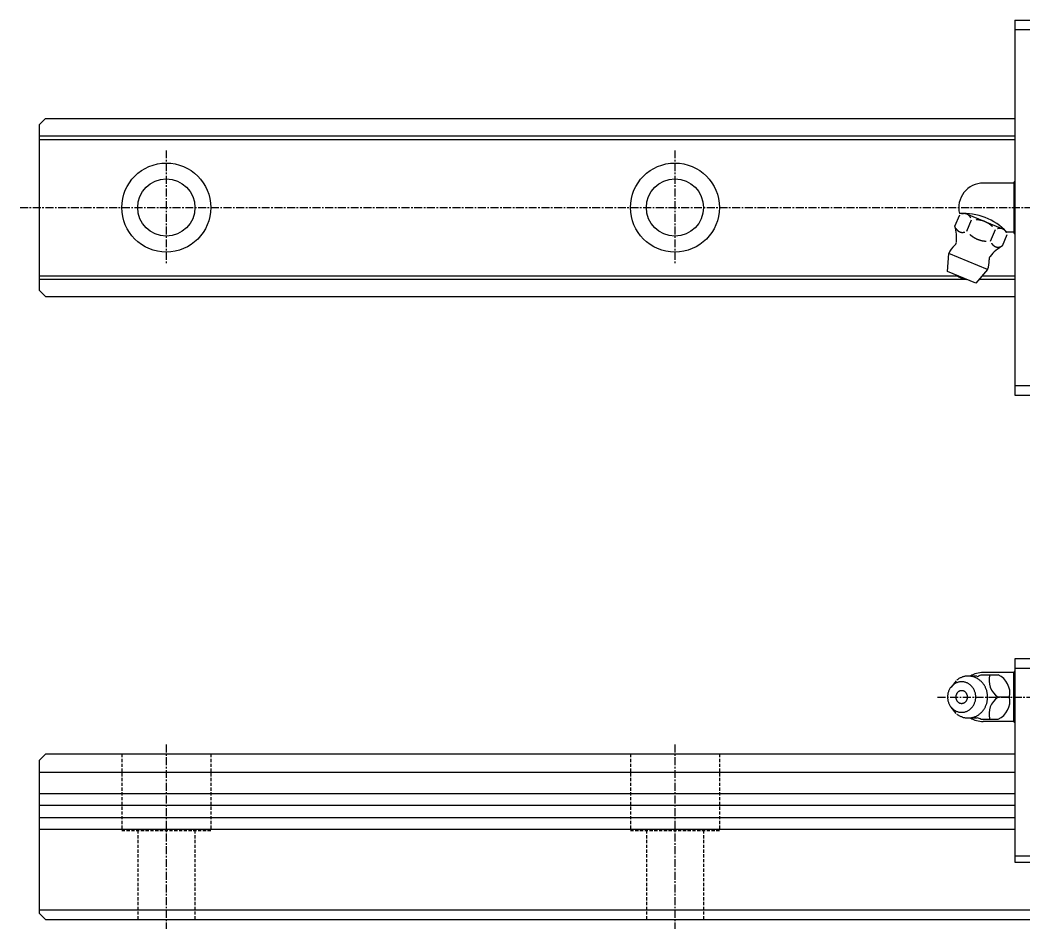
# Model space of a CAD drawing. Extents: x 10 to 396, y 10 to 185.
# Drawn here: x 108.3 to 266.1, y 38.6 to 181.6 of the extents above; entities that cross this region are included whole.
import ezdxf

# ---------------------------------------------------------------- set-up
doc = ezdxf.new("R2010")
doc.units = 0
doc.linetypes.add('CENTER', pattern=[2, 1.25, -0.25, 0.25, -0.25])
doc.linetypes.add('DASHED', pattern=[0.75, 0.5, -0.25])
doc.layers.get('0').update_dxf_attribs({"linetype": 'CONTINUOUS'})
doc.layers.add('CENTER', color=1, linetype='CENTER')

msp = doc.modelspace()

# ---------------------------------------------------------------- linework, layer by layer
at = {"color": 7, "linetype": 'CONTINUOUS'}
for p, q in [((264.69, 181.59), (264.69, 122.59)), ((264.69, 181.59), (277.99, 181.59)), ((264.69, 180.09), (277.99, 180.09)), ((111.25, 165.09), (112.25, 166.09)), ((112.25, 166.09), (264.69, 166.09)), ((111.25, 165.09), (111.25, 139.09)), ((111.25, 163.35), (264.69, 163.35)), ((111.25, 162.8), (264.69, 162.8)), ((264.54, 155.94), (259.74, 155.94)), ((264.54, 155.94), (264.69, 156.21)), ((264.54, 155.94), (264.54, 148.24)), ((255.29, 149.15), (256.04, 150.94)), ((263.06, 148.6), (256.9, 151.16)), ((257.16, 148.37), (257.91, 150.17)), ((260.9, 146.82), (261.65, 148.62)), ((262.78, 146.05), (263.52, 147.84)), ((264.54, 148.24), (263.44, 148.24)), ((264.69, 147.96), (264.54, 148.24)), ((254.13, 142.02), (254.33, 144.86)), ((260.43, 142.34), (254.33, 144.86)), ((260.43, 142.34), (258.56, 140.19)), ((111.25, 141.37), (255.63, 141.37)), ((111.25, 140.82), (256.86, 140.82)), ((258.56, 140.19), (254.13, 142.02)), ((259.11, 140.82), (264.69, 140.82)), ((259.59, 141.37), (264.69, 141.37)), ((111.25, 139.09), (112.25, 138.09)), ((112.25, 138.09), (264.69, 138.09)), ((264.69, 124.09), (277.99, 124.09)), ((264.69, 122.59), (277.99, 122.59)), ((264.69, 81.09), (264.69, 49.09)), ((277.99, 81.09), (264.69, 81.09)), ((264.54, 78.94), (264.62, 79.09)), ((264.69, 79.09), (264.62, 79.09)), ((277.99, 79.59), (264.69, 79.59)), ((255.47, 77.66), (254.67, 76.66)), ((259.39, 78.59), (262.08, 78.59)), ((264.54, 78.94), (259.74, 78.94)), ((264.54, 71.24), (264.54, 78.94)), ((263.86, 75.09), (262.07, 75.09)), ((255.47, 72.51), (254.67, 73.51)), ((259.39, 71.58), (262.08, 71.58)), ((264.54, 71.24), (259.74, 71.24)), ((264.62, 71.09), (264.54, 71.24)), ((264.69, 71.09), (264.62, 71.09)), ((111.25, 65.1), (112.25, 66.1)), ((111.25, 65.1), (111.25, 41.1)), ((264.69, 66.1), (112.25, 66.1)), ((111.25, 63.29), (264.69, 63.29)), ((111.25, 59.92), (264.69, 59.92)), ((111.25, 58.05), (264.69, 58.05)), ((111.25, 56.15), (264.69, 56.15)), ((111.25, 54.29), (264.69, 54.29)), ((264.69, 50.09), (350.29, 50.09)), ((264.69, 49.09), (350.29, 49.09)), ((111.25, 41.6), (391.25, 41.6)), ((111.25, 41.1), (112.25, 40.1)), ((112.25, 40.1), (390.25, 40.1))]:
    msp.add_line(p, q, dxfattribs=at)
at = {"color": 3, "linetype": 'DASHED'}
for p, q in [((124.25, 66.1), (124.25, 54.1)), ((138.25, 66.1), (138.25, 54.1)), ((204.25, 66.1), (204.25, 54.1)), ((218.25, 66.1), (218.25, 54.1)), ((124.25, 54.1), (138.25, 54.1)), ((126.75, 54.1), (126.75, 40.1)), ((135.75, 54.1), (135.75, 40.1)), ((204.25, 54.1), (218.25, 54.1)), ((206.75, 54.1), (206.75, 40.1)), ((215.75, 54.1), (215.75, 40.1))]:
    msp.add_line(p, q, dxfattribs=at)
at = {"color": 7, "linetype": 'CONTINUOUS'}
for points in [[(257.77, 150.49, 0), (257.76, 150.5, 0), (257.75, 150.51, 0), (257.75, 150.53, 0), (257.74, 150.54, 0), (257.73, 150.55, 0), (257.73, 150.56, 0), (257.72, 150.57, 0), (257.71, 150.59, 0), (257.7, 150.6, 0), (257.7, 150.61, 0), (257.69, 150.62, 0), (257.68, 150.63, 0), (257.67, 150.64, 0), (257.67, 150.65, 0), (257.66, 150.66, 0), (257.65, 150.67, 0), (257.64, 150.68, 0), (257.63, 150.69, 0), (257.62, 150.7, 0), (257.62, 150.72, 0), (257.61, 150.72, 0), (257.6, 150.73, 0), (257.59, 150.74, 0), (257.58, 150.75, 0), (257.57, 150.76, 0), (257.56, 150.77, 0), (257.55, 150.78, 0), (257.55, 150.79, 0), (257.54, 150.8, 0), (257.53, 150.81, 0), (257.52, 150.82, 0), (257.51, 150.83, 0), (257.5, 150.84, 0), (257.49, 150.84, 0), (257.48, 150.85, 0), (257.47, 150.86, 0), (257.46, 150.87, 0), (257.45, 150.88, 0), (257.44, 150.89, 0), (257.43, 150.89, 0), (257.42, 150.9, 0), (257.41, 150.91, 0), (257.4, 150.92, 0), (257.39, 150.92, 0), (257.38, 150.93, 0), (257.37, 150.94, 0), (257.36, 150.94, 0), (257.35, 150.95, 0), (257.34, 150.96, 0), (257.33, 150.97, 0), (257.32, 150.97, 0), (257.31, 150.98, 0), (257.3, 150.98, 0), (257.29, 150.99, 0), (257.27, 151, 0), (257.26, 151, 0), (257.25, 151.01, 0), (257.24, 151.01, 0), (257.23, 151.02, 0), (257.22, 151.02, 0), (257.21, 151.03, 0), (257.2, 151.03, 0), (257.18, 151.04, 0), (257.17, 151.04, 0), (257.16, 151.05, 0), (257.15, 151.05, 0), (257.14, 151.06, 0), (257.13, 151.06, 0), (257.12, 151.07, 0), (257.1, 151.07, 0), (257.09, 151.07, 0), (257.08, 151.08, 0), (257.07, 151.08, 0), (257.06, 151.09, 0), (257.05, 151.09, 0), (257.03, 151.09, 0), (257.02, 151.09, 0), (257.01, 151.1, 0), (257, 151.1, 0), (256.98, 151.1, 0), (256.97, 151.1, 0), (256.96, 151.11, 0), (256.95, 151.11, 0), (256.94, 151.11, 0), (256.92, 151.11, 0), (256.91, 151.12, 0), (256.9, 151.12, 0), (256.88, 151.12, 0), (256.87, 151.12, 0), (256.86, 151.12, 0), (256.85, 151.12, 0), (256.83, 151.12, 0), (256.82, 151.13, 0), (256.81, 151.13, 0), (256.8, 151.13, 0), (256.78, 151.13, 0), (256.77, 151.13, 0), (256.76, 151.13, 0), (256.75, 151.13, 0), (256.73, 151.13, 0), (256.72, 151.13, 0), (256.71, 151.13, 0), (256.69, 151.13, 0), (256.68, 151.13, 0), (256.67, 151.13, 0), (256.65, 151.13, 0), (256.64, 151.12, 0), (256.63, 151.12, 0), (256.61, 151.12, 0), (256.6, 151.12, 0), (256.59, 151.12, 0), (256.57, 151.12, 0), (256.56, 151.12, 0), (256.55, 151.11, 0), (256.54, 151.11, 0), (256.52, 151.11, 0), (256.51, 151.11, 0), (256.5, 151.1, 0), (256.48, 151.1, 0), (256.47, 151.1, 0), (256.46, 151.1, 0), (256.44, 151.09, 0), (256.43, 151.09, 0), (256.42, 151.09, 0), (256.4, 151.09, 0), (256.39, 151.08, 0), (256.38, 151.08, 0), (256.36, 151.07, 0)], [(261.17, 149.12, 0), (261.16, 149.13, 0), (261.14, 149.15, 0), (261.12, 149.16, 0), (261.11, 149.18, 0), (261.09, 149.19, 0), (261.07, 149.21, 0), (261.05, 149.22, 0), (261.04, 149.24, 0), (261.02, 149.25, 0), (261, 149.27, 0), (260.99, 149.28, 0), (260.97, 149.3, 0), (260.95, 149.31, 0), (260.93, 149.32, 0), (260.92, 149.34, 0), (260.9, 149.35, 0), (260.88, 149.37, 0), (260.86, 149.38, 0), (260.84, 149.39, 0), (260.82, 149.41, 0), (260.81, 149.42, 0), (260.79, 149.43, 0), (260.77, 149.44, 0), (260.75, 149.46, 0), (260.73, 149.47, 0), (260.72, 149.48, 0), (260.7, 149.49, 0), (260.68, 149.51, 0), (260.66, 149.52, 0), (260.64, 149.53, 0), (260.62, 149.54, 0), (260.61, 149.56, 0), (260.59, 149.57, 0), (260.57, 149.58, 0), (260.55, 149.59, 0), (260.53, 149.6, 0), (260.51, 149.61, 0), (260.49, 149.62, 0), (260.47, 149.64, 0), (260.45, 149.65, 0), (260.43, 149.66, 0), (260.42, 149.67, 0), (260.4, 149.68, 0), (260.38, 149.69, 0), (260.36, 149.7, 0), (260.34, 149.71, 0), (260.32, 149.72, 0), (260.3, 149.73, 0), (260.28, 149.74, 0), (260.26, 149.75, 0), (260.24, 149.76, 0), (260.22, 149.77, 0), (260.2, 149.78, 0), (260.18, 149.79, 0), (260.16, 149.8, 0), (260.14, 149.81, 0), (260.12, 149.82, 0), (260.1, 149.83, 0), (260.08, 149.84, 0), (260.06, 149.85, 0), (260.04, 149.86, 0), (260.02, 149.86, 0), (260, 149.87, 0), (259.98, 149.88, 0), (259.96, 149.89, 0), (259.94, 149.9, 0), (259.92, 149.91, 0), (259.9, 149.91, 0), (259.88, 149.92, 0), (259.86, 149.93, 0), (259.84, 149.94, 0), (259.82, 149.94, 0), (259.8, 149.95, 0), (259.77, 149.96, 0), (259.75, 149.97, 0), (259.73, 149.97, 0), (259.71, 149.98, 0), (259.69, 149.99, 0), (259.67, 150, 0), (259.65, 150, 0), (259.63, 150.01, 0), (259.61, 150.01, 0), (259.59, 150.02, 0), (259.56, 150.03, 0), (259.54, 150.03, 0), (259.52, 150.04, 0), (259.5, 150.04, 0), (259.48, 150.05, 0), (259.46, 150.06, 0), (259.44, 150.06, 0), (259.42, 150.07, 0), (259.39, 150.07, 0), (259.37, 150.08, 0), (259.35, 150.08, 0), (259.33, 150.09, 0), (259.31, 150.09, 0), (259.29, 150.1, 0), (259.26, 150.1, 0), (259.24, 150.11, 0), (259.22, 150.11, 0), (259.2, 150.12, 0), (259.18, 150.12, 0), (259.15, 150.12, 0), (259.13, 150.13, 0), (259.11, 150.13, 0), (259.09, 150.13, 0), (259.07, 150.14, 0), (259.05, 150.14, 0), (259.02, 150.15, 0), (259, 150.15, 0), (258.98, 150.15, 0), (258.96, 150.15, 0), (258.93, 150.16, 0), (258.91, 150.16, 0), (258.89, 150.16, 0), (258.87, 150.17, 0), (258.85, 150.17, 0), (258.82, 150.17, 0), (258.8, 150.17, 0), (258.78, 150.18, 0), (258.75, 150.18, 0), (258.73, 150.18, 0), (258.71, 150.18, 0), (258.69, 150.18, 0), (258.67, 150.18, 0), (258.64, 150.19, 0), (258.62, 150.19, 0), (258.6, 150.19, 0)], [(255.43, 148.82, 0), (255.44, 148.81, 0), (255.44, 148.8, 0), (255.45, 148.79, 0), (255.46, 148.78, 0), (255.47, 148.76, 0), (255.47, 148.75, 0), (255.48, 148.74, 0), (255.49, 148.73, 0), (255.5, 148.72, 0), (255.5, 148.71, 0), (255.51, 148.7, 0), (255.52, 148.69, 0), (255.53, 148.68, 0), (255.53, 148.66, 0), (255.54, 148.65, 0), (255.55, 148.64, 0), (255.56, 148.63, 0), (255.57, 148.62, 0), (255.57, 148.61, 0), (255.58, 148.6, 0), (255.59, 148.59, 0), (255.6, 148.58, 0), (255.61, 148.57, 0), (255.62, 148.56, 0), (255.63, 148.55, 0), (255.63, 148.54, 0), (255.64, 148.53, 0), (255.65, 148.52, 0), (255.66, 148.51, 0), (255.67, 148.51, 0), (255.68, 148.5, 0), (255.69, 148.49, 0), (255.7, 148.48, 0), (255.71, 148.47, 0), (255.72, 148.46, 0), (255.73, 148.46, 0), (255.74, 148.45, 0), (255.75, 148.44, 0), (255.76, 148.43, 0), (255.77, 148.42, 0), (255.78, 148.41, 0), (255.79, 148.41, 0), (255.8, 148.4, 0), (255.81, 148.39, 0), (255.82, 148.38, 0), (255.83, 148.38, 0), (255.84, 148.37, 0), (255.85, 148.36, 0), (255.86, 148.36, 0), (255.87, 148.35, 0), (255.88, 148.34, 0), (255.89, 148.34, 0), (255.9, 148.33, 0), (255.91, 148.33, 0), (255.93, 148.32, 0), (255.94, 148.31, 0), (255.95, 148.31, 0), (255.96, 148.3, 0), (255.97, 148.3, 0), (255.98, 148.29, 0), (255.99, 148.29, 0), (256, 148.28, 0), (256.01, 148.28, 0), (256.02, 148.27, 0), (256.04, 148.27, 0), (256.05, 148.26, 0), (256.06, 148.26, 0), (256.07, 148.25, 0), (256.08, 148.25, 0), (256.1, 148.25, 0), (256.11, 148.24, 0), (256.12, 148.24, 0), (256.13, 148.24, 0), (256.14, 148.23, 0), (256.15, 148.23, 0), (256.17, 148.22, 0), (256.18, 148.22, 0), (256.19, 148.22, 0), (256.2, 148.22, 0), (256.21, 148.21, 0), (256.23, 148.21, 0), (256.24, 148.21, 0), (256.25, 148.21, 0), (256.26, 148.2, 0), (256.28, 148.2, 0), (256.29, 148.2, 0), (256.3, 148.2, 0), (256.31, 148.2, 0), (256.33, 148.19, 0), (256.34, 148.19, 0), (256.35, 148.19, 0), (256.36, 148.19, 0), (256.38, 148.19, 0), (256.39, 148.19, 0), (256.4, 148.19, 0), (256.42, 148.19, 0), (256.43, 148.19, 0), (256.44, 148.19, 0), (256.45, 148.19, 0), (256.47, 148.19, 0), (256.48, 148.19, 0), (256.49, 148.19, 0), (256.5, 148.19, 0), (256.52, 148.19, 0), (256.53, 148.19, 0), (256.55, 148.19, 0), (256.56, 148.19, 0), (256.57, 148.19, 0), (256.58, 148.19, 0), (256.6, 148.19, 0), (256.61, 148.2, 0), (256.62, 148.2, 0), (256.64, 148.2, 0), (256.65, 148.2, 0), (256.66, 148.2, 0), (256.68, 148.21, 0), (256.69, 148.21, 0), (256.7, 148.21, 0), (256.72, 148.21, 0), (256.73, 148.22, 0), (256.74, 148.22, 0), (256.76, 148.22, 0), (256.77, 148.22, 0), (256.78, 148.23, 0), (256.8, 148.23, 0), (256.81, 148.24, 0), (256.82, 148.24, 0), (256.84, 148.24, 0)], [(263.38, 148.17, 0), (263.37, 148.18, 0), (263.37, 148.19, 0), (263.36, 148.2, 0), (263.35, 148.21, 0), (263.35, 148.23, 0), (263.34, 148.24, 0), (263.33, 148.25, 0), (263.32, 148.26, 0), (263.32, 148.27, 0), (263.31, 148.28, 0), (263.3, 148.29, 0), (263.29, 148.31, 0), (263.29, 148.32, 0), (263.28, 148.33, 0), (263.27, 148.34, 0), (263.26, 148.35, 0), (263.25, 148.36, 0), (263.24, 148.37, 0), (263.24, 148.38, 0), (263.23, 148.39, 0), (263.22, 148.4, 0), (263.21, 148.41, 0), (263.2, 148.42, 0), (263.19, 148.43, 0), (263.19, 148.44, 0), (263.18, 148.45, 0), (263.17, 148.46, 0), (263.16, 148.47, 0), (263.15, 148.48, 0), (263.14, 148.49, 0), (263.13, 148.49, 0), (263.12, 148.5, 0), (263.11, 148.51, 0), (263.1, 148.52, 0), (263.09, 148.53, 0), (263.08, 148.54, 0), (263.07, 148.54, 0), (263.06, 148.55, 0), (263.05, 148.56, 0), (263.04, 148.57, 0), (263.03, 148.58, 0), (263.02, 148.58, 0), (263.01, 148.59, 0), (263, 148.6, 0), (262.99, 148.61, 0), (262.98, 148.61, 0), (262.97, 148.62, 0), (262.96, 148.63, 0), (262.95, 148.63, 0), (262.94, 148.64, 0), (262.93, 148.65, 0), (262.92, 148.65, 0), (262.91, 148.66, 0), (262.9, 148.66, 0), (262.89, 148.67, 0), (262.88, 148.68, 0), (262.86, 148.68, 0), (262.85, 148.69, 0), (262.84, 148.69, 0), (262.83, 148.7, 0), (262.82, 148.7, 0), (262.81, 148.71, 0), (262.8, 148.71, 0), (262.79, 148.72, 0), (262.77, 148.72, 0), (262.76, 148.73, 0), (262.75, 148.73, 0), (262.74, 148.74, 0), (262.73, 148.74, 0), (262.72, 148.75, 0), (262.7, 148.75, 0), (262.69, 148.75, 0), (262.68, 148.76, 0), (262.67, 148.76, 0), (262.66, 148.76, 0), (262.64, 148.77, 0), (262.63, 148.77, 0), (262.62, 148.77, 0), (262.61, 148.78, 0), (262.6, 148.78, 0), (262.58, 148.78, 0), (262.57, 148.78, 0), (262.56, 148.78, 0), (262.55, 148.79, 0), (262.54, 148.79, 0), (262.52, 148.79, 0), (262.51, 148.79, 0), (262.5, 148.79, 0), (262.49, 148.8, 0), (262.47, 148.8, 0), (262.46, 148.8, 0), (262.45, 148.8, 0), (262.43, 148.8, 0), (262.42, 148.8, 0), (262.41, 148.8, 0), (262.4, 148.8, 0), (262.38, 148.8, 0), (262.37, 148.8, 0), (262.36, 148.8, 0), (262.35, 148.8, 0), (262.33, 148.8, 0), (262.32, 148.8, 0), (262.31, 148.8, 0), (262.29, 148.8, 0), (262.28, 148.8, 0), (262.27, 148.8, 0), (262.25, 148.8, 0), (262.24, 148.8, 0), (262.23, 148.8, 0), (262.21, 148.8, 0), (262.2, 148.79, 0), (262.19, 148.79, 0), (262.18, 148.79, 0), (262.16, 148.79, 0), (262.15, 148.79, 0), (262.13, 148.78, 0), (262.12, 148.78, 0), (262.11, 148.78, 0), (262.1, 148.78, 0), (262.08, 148.78, 0), (262.07, 148.77, 0), (262.06, 148.77, 0), (262.04, 148.77, 0), (262.03, 148.76, 0), (262.01, 148.76, 0), (262, 148.76, 0), (261.99, 148.75, 0), (261.97, 148.75, 0)], [(257.64, 147.87, 0), (257.65, 147.86, 0), (257.67, 147.84, 0), (257.69, 147.83, 0), (257.7, 147.81, 0), (257.72, 147.8, 0), (257.74, 147.78, 0), (257.76, 147.77, 0), (257.77, 147.75, 0), (257.79, 147.74, 0), (257.81, 147.72, 0), (257.83, 147.71, 0), (257.84, 147.69, 0), (257.86, 147.68, 0), (257.88, 147.67, 0), (257.9, 147.65, 0), (257.91, 147.64, 0), (257.93, 147.63, 0), (257.95, 147.61, 0), (257.97, 147.6, 0), (257.99, 147.59, 0), (258, 147.57, 0), (258.02, 147.56, 0), (258.04, 147.55, 0), (258.06, 147.53, 0), (258.08, 147.52, 0), (258.1, 147.51, 0), (258.11, 147.5, 0), (258.13, 147.48, 0), (258.15, 147.47, 0), (258.17, 147.46, 0), (258.19, 147.45, 0), (258.21, 147.44, 0), (258.23, 147.42, 0), (258.24, 147.41, 0), (258.26, 147.4, 0), (258.28, 147.39, 0), (258.3, 147.38, 0), (258.32, 147.37, 0), (258.34, 147.35, 0), (258.36, 147.34, 0), (258.38, 147.33, 0), (258.4, 147.32, 0), (258.42, 147.31, 0), (258.44, 147.3, 0), (258.45, 147.29, 0), (258.47, 147.28, 0), (258.49, 147.27, 0), (258.51, 147.26, 0), (258.53, 147.25, 0), (258.55, 147.24, 0), (258.57, 147.23, 0), (258.59, 147.22, 0), (258.61, 147.21, 0), (258.63, 147.2, 0), (258.65, 147.19, 0), (258.67, 147.18, 0), (258.69, 147.17, 0), (258.71, 147.16, 0), (258.73, 147.15, 0), (258.75, 147.14, 0), (258.77, 147.13, 0), (258.79, 147.13, 0), (258.81, 147.12, 0), (258.83, 147.11, 0), (258.85, 147.1, 0), (258.87, 147.09, 0), (258.89, 147.09, 0), (258.91, 147.08, 0), (258.93, 147.07, 0), (258.95, 147.06, 0), (258.98, 147.05, 0), (259, 147.05, 0), (259.02, 147.04, 0), (259.04, 147.03, 0), (259.06, 147.02, 0), (259.08, 147.02, 0), (259.1, 147.01, 0), (259.12, 147, 0), (259.14, 147, 0), (259.16, 146.99, 0), (259.18, 146.98, 0), (259.2, 146.98, 0), (259.23, 146.97, 0), (259.25, 146.96, 0), (259.27, 146.96, 0), (259.29, 146.95, 0), (259.31, 146.95, 0), (259.33, 146.94, 0), (259.35, 146.93, 0), (259.38, 146.93, 0), (259.4, 146.92, 0), (259.42, 146.92, 0), (259.44, 146.91, 0), (259.46, 146.91, 0), (259.48, 146.9, 0), (259.5, 146.9, 0), (259.53, 146.89, 0), (259.55, 146.89, 0), (259.57, 146.88, 0), (259.59, 146.88, 0), (259.61, 146.88, 0), (259.63, 146.87, 0), (259.66, 146.87, 0), (259.68, 146.86, 0), (259.7, 146.86, 0), (259.72, 146.86, 0), (259.75, 146.85, 0), (259.77, 146.85, 0), (259.79, 146.85, 0), (259.81, 146.84, 0), (259.83, 146.84, 0), (259.86, 146.84, 0), (259.88, 146.83, 0), (259.9, 146.83, 0), (259.92, 146.83, 0), (259.94, 146.82, 0), (259.97, 146.82, 0), (259.99, 146.82, 0), (260.01, 146.82, 0), (260.03, 146.82, 0), (260.06, 146.81, 0), (260.08, 146.81, 0), (260.1, 146.81, 0), (260.12, 146.81, 0), (260.15, 146.81, 0), (260.17, 146.81, 0), (260.19, 146.81, 0), (260.21, 146.8, 0)], [(261.04, 146.5, 0), (261.05, 146.49, 0), (261.06, 146.48, 0), (261.06, 146.46, 0), (261.07, 146.45, 0), (261.08, 146.44, 0), (261.08, 146.43, 0), (261.09, 146.42, 0), (261.1, 146.41, 0), (261.11, 146.39, 0), (261.12, 146.38, 0), (261.12, 146.37, 0), (261.13, 146.36, 0), (261.14, 146.35, 0), (261.15, 146.34, 0), (261.15, 146.33, 0), (261.16, 146.32, 0), (261.17, 146.31, 0), (261.18, 146.3, 0), (261.19, 146.29, 0), (261.2, 146.28, 0), (261.2, 146.27, 0), (261.21, 146.26, 0), (261.22, 146.25, 0), (261.23, 146.24, 0), (261.24, 146.23, 0), (261.25, 146.22, 0), (261.26, 146.21, 0), (261.27, 146.2, 0), (261.27, 146.19, 0), (261.28, 146.18, 0), (261.29, 146.17, 0), (261.3, 146.16, 0), (261.31, 146.16, 0), (261.32, 146.15, 0), (261.33, 146.14, 0), (261.34, 146.13, 0), (261.35, 146.12, 0), (261.36, 146.11, 0), (261.37, 146.11, 0), (261.38, 146.1, 0), (261.39, 146.09, 0), (261.4, 146.08, 0), (261.41, 146.07, 0), (261.42, 146.07, 0), (261.43, 146.06, 0), (261.44, 146.05, 0), (261.45, 146.05, 0), (261.46, 146.04, 0), (261.47, 146.03, 0), (261.48, 146.03, 0), (261.49, 146.02, 0), (261.5, 146.01, 0), (261.52, 146.01, 0), (261.53, 146, 0), (261.54, 146, 0), (261.55, 145.99, 0), (261.56, 145.98, 0), (261.57, 145.98, 0), (261.58, 145.97, 0), (261.59, 145.97, 0), (261.6, 145.96, 0), (261.62, 145.96, 0), (261.63, 145.95, 0), (261.64, 145.95, 0), (261.65, 145.94, 0), (261.66, 145.94, 0), (261.67, 145.93, 0), (261.68, 145.93, 0), (261.7, 145.93, 0), (261.71, 145.92, 0), (261.72, 145.92, 0), (261.73, 145.91, 0), (261.74, 145.91, 0), (261.75, 145.91, 0), (261.77, 145.9, 0), (261.78, 145.9, 0), (261.79, 145.9, 0), (261.8, 145.89, 0), (261.81, 145.89, 0), (261.83, 145.89, 0), (261.84, 145.89, 0), (261.85, 145.88, 0), (261.86, 145.88, 0), (261.88, 145.88, 0), (261.89, 145.88, 0), (261.9, 145.88, 0), (261.91, 145.87, 0), (261.93, 145.87, 0), (261.94, 145.87, 0), (261.95, 145.87, 0), (261.96, 145.87, 0), (261.98, 145.87, 0), (261.99, 145.87, 0), (262, 145.87, 0), (262.01, 145.86, 0), (262.03, 145.86, 0), (262.04, 145.86, 0), (262.05, 145.86, 0), (262.07, 145.86, 0), (262.08, 145.86, 0), (262.09, 145.86, 0), (262.11, 145.86, 0), (262.12, 145.86, 0), (262.13, 145.86, 0), (262.14, 145.87, 0), (262.16, 145.87, 0), (262.17, 145.87, 0), (262.18, 145.87, 0), (262.2, 145.87, 0), (262.21, 145.87, 0), (262.22, 145.87, 0), (262.24, 145.87, 0), (262.25, 145.88, 0), (262.26, 145.88, 0), (262.28, 145.88, 0), (262.29, 145.88, 0), (262.3, 145.88, 0), (262.32, 145.89, 0), (262.33, 145.89, 0), (262.34, 145.89, 0), (262.36, 145.89, 0), (262.37, 145.9, 0), (262.38, 145.9, 0), (262.4, 145.9, 0), (262.41, 145.91, 0), (262.42, 145.91, 0), (262.44, 145.91, 0), (262.45, 145.92, 0)], [(256.34, 72.69, 0), (256.45, 72.69, 0), (256.56, 72.7, 0), (256.67, 72.71, 0), (256.78, 72.73, 0), (256.88, 72.76, 0), (256.99, 72.79, 0), (257.09, 72.83, 0), (257.19, 72.87, 0), (257.29, 72.92, 0), (257.39, 72.97, 0), (257.48, 73.03, 0), (257.58, 73.09, 0), (257.67, 73.16, 0), (257.75, 73.23, 0), (257.83, 73.31, 0), (257.91, 73.39, 0), (257.99, 73.47, 0), (258.06, 73.56, 0), (258.12, 73.66, 0), (258.19, 73.75, 0), (258.25, 73.85, 0), (258.3, 73.95, 0), (258.35, 74.06, 0), (258.39, 74.17, 0), (258.43, 74.28, 0), (258.47, 74.39, 0), (258.5, 74.5, 0), (258.52, 74.62, 0), (258.54, 74.73, 0), (258.55, 74.85, 0), (258.56, 74.97, 0), (258.56, 75.09, 0), (258.56, 75.2, 0), (258.55, 75.32, 0), (258.54, 75.44, 0), (258.52, 75.55, 0), (258.5, 75.67, 0), (258.47, 75.78, 0), (258.43, 75.89, 0), (258.39, 76, 0), (258.35, 76.11, 0), (258.3, 76.22, 0), (258.25, 76.32, 0), (258.19, 76.42, 0), (258.12, 76.51, 0), (258.06, 76.61, 0), (257.99, 76.7, 0), (257.91, 76.78, 0), (257.83, 76.86, 0), (257.75, 76.94, 0), (257.67, 77.01, 0), (257.58, 77.08, 0), (257.48, 77.14, 0), (257.39, 77.2, 0), (257.29, 77.25, 0), (257.19, 77.3, 0), (257.09, 77.34, 0), (256.99, 77.38, 0), (256.88, 77.41, 0), (256.78, 77.44, 0), (256.67, 77.46, 0), (256.56, 77.47, 0), (256.45, 77.48, 0), (256.34, 77.49, 0), (256.24, 77.48, 0), (256.13, 77.47, 0), (256.02, 77.46, 0), (255.91, 77.44, 0), (255.81, 77.41, 0), (255.7, 77.38, 0), (255.6, 77.34, 0), (255.5, 77.3, 0), (255.4, 77.25, 0), (255.3, 77.2, 0), (255.2, 77.14, 0), (255.11, 77.08, 0), (255.02, 77.01, 0), (254.94, 76.94, 0), (254.85, 76.86, 0), (254.78, 76.78, 0), (254.7, 76.7, 0), (254.63, 76.61, 0), (254.56, 76.51, 0), (254.5, 76.42, 0), (254.44, 76.32, 0), (254.39, 76.22, 0), (254.34, 76.11, 0), (254.3, 76, 0), (254.26, 75.89, 0), (254.22, 75.78, 0), (254.19, 75.67, 0), (254.17, 75.55, 0), (254.15, 75.44, 0), (254.14, 75.32, 0), (254.13, 75.2, 0), (254.13, 75.09, 0), (254.13, 74.97, 0), (254.14, 74.85, 0), (254.15, 74.73, 0), (254.17, 74.62, 0), (254.19, 74.5, 0), (254.22, 74.39, 0), (254.26, 74.28, 0), (254.3, 74.17, 0), (254.34, 74.06, 0), (254.39, 73.95, 0), (254.44, 73.85, 0), (254.5, 73.75, 0), (254.56, 73.66, 0), (254.63, 73.56, 0), (254.7, 73.47, 0), (254.78, 73.39, 0), (254.85, 73.31, 0), (254.94, 73.23, 0), (255.02, 73.16, 0), (255.11, 73.09, 0), (255.2, 73.03, 0), (255.3, 72.97, 0), (255.4, 72.92, 0), (255.5, 72.87, 0), (255.6, 72.83, 0), (255.7, 72.79, 0), (255.81, 72.76, 0), (255.91, 72.73, 0), (256.02, 72.71, 0), (256.13, 72.7, 0), (256.24, 72.69, 0), (256.34, 72.69, 0)], [(255.57, 72.43, 0), (255.65, 72.36, 0), (255.74, 72.3, 0), (255.83, 72.24, 0), (255.92, 72.19, 0), (256.01, 72.13, 0), (256.11, 72.08, 0), (256.2, 72.04, 0), (256.3, 72, 0), (256.4, 71.96, 0), (256.5, 71.92, 0), (256.6, 71.89, 0), (256.71, 71.87, 0), (256.81, 71.84, 0), (256.91, 71.82, 0), (257.02, 71.81, 0), (257.12, 71.8, 0), (257.23, 71.79, 0), (257.33, 71.79, 0), (257.44, 71.79, 0), (257.54, 71.79, 0), (257.65, 71.8, 0), (257.75, 71.81, 0), (257.85, 71.83, 0), (257.96, 71.85, 0), (258.06, 71.87, 0), (258.16, 71.9, 0), (258.26, 71.93, 0), (258.36, 71.96, 0), (258.46, 72, 0), (258.56, 72.04, 0), (258.66, 72.09, 0), (258.75, 72.14, 0), (258.84, 72.19, 0), (258.94, 72.25, 0), (259.02, 72.31, 0), (259.11, 72.37, 0), (259.2, 72.44, 0), (259.28, 72.51, 0), (259.36, 72.58, 0), (259.44, 72.66, 0), (259.52, 72.73, 0), (259.59, 72.82, 0), (259.66, 72.9, 0), (259.73, 72.99, 0), (259.8, 73.07, 0), (259.86, 73.17, 0), (259.92, 73.26, 0), (259.97, 73.36, 0), (260.03, 73.45, 0), (260.08, 73.55, 0), (260.12, 73.66, 0), (260.17, 73.76, 0), (260.21, 73.86, 0), (260.25, 73.97, 0), (260.28, 74.08, 0), (260.31, 74.19, 0), (260.34, 74.3, 0), (260.36, 74.41, 0), (260.38, 74.52, 0), (260.4, 74.63, 0), (260.41, 74.74, 0), (260.42, 74.86, 0), (260.42, 74.97, 0), (260.43, 75.09, 0), (260.42, 75.2, 0), (260.42, 75.31, 0), (260.41, 75.43, 0), (260.4, 75.54, 0), (260.38, 75.65, 0), (260.36, 75.76, 0), (260.34, 75.87, 0), (260.31, 75.98, 0), (260.28, 76.09, 0), (260.25, 76.2, 0), (260.21, 76.31, 0), (260.17, 76.41, 0), (260.12, 76.52, 0), (260.08, 76.62, 0), (260.03, 76.72, 0), (259.97, 76.81, 0), (259.92, 76.91, 0), (259.86, 77, 0), (259.8, 77.1, 0), (259.73, 77.18, 0), (259.66, 77.27, 0), (259.59, 77.36, 0), (259.52, 77.44, 0), (259.44, 77.51, 0), (259.36, 77.59, 0), (259.28, 77.66, 0), (259.2, 77.73, 0), (259.11, 77.8, 0), (259.02, 77.86, 0), (258.94, 77.92, 0), (258.84, 77.98, 0), (258.75, 78.03, 0), (258.66, 78.08, 0), (258.56, 78.13, 0), (258.46, 78.17, 0), (258.36, 78.21, 0), (258.26, 78.24, 0), (258.16, 78.27, 0), (258.06, 78.3, 0), (257.96, 78.32, 0), (257.85, 78.34, 0), (257.75, 78.36, 0), (257.65, 78.37, 0), (257.54, 78.38, 0), (257.44, 78.38, 0), (257.33, 78.38, 0), (257.23, 78.38, 0), (257.12, 78.37, 0), (257.02, 78.36, 0), (256.91, 78.35, 0), (256.81, 78.33, 0), (256.71, 78.3, 0), (256.6, 78.28, 0), (256.5, 78.25, 0), (256.4, 78.21, 0), (256.3, 78.17, 0), (256.2, 78.13, 0), (256.11, 78.09, 0), (256.01, 78.04, 0), (255.92, 77.98, 0), (255.83, 77.93, 0), (255.74, 77.87, 0), (255.65, 77.81, 0), (255.57, 77.74, 0)], [(258.75, 78.34, 0), (258.74, 78.34, 0), (258.74, 78.34, 0), (258.73, 78.34, 0), (258.72, 78.34, 0), (258.72, 78.34, 0), (258.71, 78.35, 0), (258.7, 78.35, 0), (258.69, 78.35, 0), (258.69, 78.35, 0), (258.68, 78.35, 0), (258.67, 78.35, 0), (258.67, 78.35, 0), (258.66, 78.35, 0), (258.65, 78.35, 0), (258.64, 78.36, 0), (258.64, 78.36, 0), (258.63, 78.36, 0), (258.62, 78.36, 0), (258.62, 78.36, 0), (258.61, 78.36, 0), (258.6, 78.36, 0), (258.6, 78.36, 0), (258.59, 78.36, 0), (258.58, 78.36, 0), (258.57, 78.36, 0), (258.57, 78.37, 0), (258.56, 78.37, 0), (258.55, 78.37, 0), (258.55, 78.37, 0), (258.54, 78.37, 0), (258.53, 78.37, 0), (258.52, 78.37, 0), (258.52, 78.37, 0), (258.51, 78.37, 0), (258.5, 78.37, 0), (258.5, 78.37, 0), (258.49, 78.37, 0), (258.48, 78.37, 0), (258.48, 78.38, 0), (258.47, 78.38, 0), (258.46, 78.38, 0), (258.45, 78.38, 0), (258.45, 78.38, 0), (258.44, 78.38, 0), (258.43, 78.38, 0), (258.43, 78.38, 0), (258.42, 78.38, 0), (258.41, 78.38, 0), (258.4, 78.38, 0), (258.4, 78.38, 0), (258.39, 78.38, 0), (258.38, 78.38, 0), (258.38, 78.38, 0), (258.37, 78.38, 0), (258.36, 78.38, 0), (258.35, 78.38, 0), (258.35, 78.38, 0), (258.34, 78.38, 0), (258.33, 78.38, 0), (258.32, 78.38, 0), (258.32, 78.38, 0), (258.31, 78.38, 0), (258.3, 78.38, 0), (258.3, 78.38, 0), (258.29, 78.38, 0), (258.28, 78.38, 0), (258.27, 78.39, 0), (258.27, 78.39, 0), (258.26, 78.39, 0), (258.25, 78.39, 0), (258.25, 78.39, 0), (258.24, 78.39, 0), (258.23, 78.39, 0), (258.23, 78.39, 0), (258.22, 78.39, 0), (258.21, 78.39, 0), (258.2, 78.39, 0), (258.2, 78.39, 0), (258.19, 78.38, 0), (258.18, 78.38, 0), (258.17, 78.38, 0), (258.17, 78.38, 0), (258.16, 78.38, 0), (258.15, 78.38, 0), (258.15, 78.38, 0), (258.14, 78.38, 0), (258.13, 78.38, 0), (258.12, 78.38, 0), (258.12, 78.38, 0), (258.11, 78.38, 0), (258.1, 78.38, 0), (258.1, 78.38, 0), (258.09, 78.38, 0), (258.08, 78.38, 0), (258.07, 78.38, 0), (258.07, 78.38, 0), (258.06, 78.38, 0), (258.05, 78.38, 0), (258.05, 78.38, 0), (258.04, 78.38, 0), (258.03, 78.38, 0), (258.02, 78.38, 0), (258.02, 78.38, 0), (258.01, 78.38, 0), (258, 78.38, 0), (258, 78.37, 0), (257.99, 78.37, 0), (257.98, 78.37, 0), (257.97, 78.37, 0), (257.97, 78.37, 0), (257.96, 78.37, 0), (257.95, 78.37, 0), (257.95, 78.37, 0), (257.94, 78.37, 0), (257.93, 78.37, 0), (257.93, 78.37, 0), (257.92, 78.37, 0), (257.91, 78.37, 0), (257.9, 78.37, 0), (257.9, 78.36, 0), (257.89, 78.36, 0), (257.88, 78.36, 0), (257.87, 78.36, 0), (257.87, 78.36, 0), (257.86, 78.36, 0), (257.85, 78.36, 0), (257.85, 78.36, 0), (257.84, 78.36, 0)], [(256.34, 74.09, 0), (256.39, 74.09, 0), (256.44, 74.09, 0), (256.48, 74.1, 0), (256.52, 74.1, 0), (256.57, 74.12, 0), (256.61, 74.13, 0), (256.65, 74.14, 0), (256.7, 74.16, 0), (256.74, 74.18, 0), (256.78, 74.2, 0), (256.82, 74.23, 0), (256.86, 74.25, 0), (256.89, 74.28, 0), (256.93, 74.31, 0), (256.96, 74.34, 0), (257, 74.38, 0), (257.03, 74.41, 0), (257.06, 74.45, 0), (257.09, 74.49, 0), (257.11, 74.53, 0), (257.14, 74.57, 0), (257.16, 74.61, 0), (257.18, 74.66, 0), (257.2, 74.7, 0), (257.21, 74.75, 0), (257.23, 74.8, 0), (257.24, 74.84, 0), (257.25, 74.89, 0), (257.26, 74.94, 0), (257.26, 74.99, 0), (257.27, 75.04, 0), (257.27, 75.09, 0), (257.27, 75.13, 0), (257.26, 75.18, 0), (257.26, 75.23, 0), (257.25, 75.28, 0), (257.24, 75.33, 0), (257.23, 75.38, 0), (257.21, 75.42, 0), (257.2, 75.47, 0), (257.18, 75.51, 0), (257.16, 75.56, 0), (257.14, 75.6, 0), (257.11, 75.64, 0), (257.09, 75.68, 0), (257.06, 75.72, 0), (257.03, 75.76, 0), (257, 75.79, 0), (256.96, 75.83, 0), (256.93, 75.86, 0), (256.89, 75.89, 0), (256.86, 75.92, 0), (256.82, 75.94, 0), (256.78, 75.97, 0), (256.74, 75.99, 0), (256.7, 76.01, 0), (256.65, 76.03, 0), (256.61, 76.04, 0), (256.57, 76.06, 0), (256.52, 76.07, 0), (256.48, 76.07, 0), (256.44, 76.08, 0), (256.39, 76.08, 0), (256.34, 76.09, 0), (256.3, 76.08, 0), (256.25, 76.08, 0), (256.21, 76.07, 0), (256.16, 76.07, 0), (256.12, 76.06, 0), (256.08, 76.04, 0), (256.03, 76.03, 0), (255.99, 76.01, 0), (255.95, 75.99, 0), (255.91, 75.97, 0), (255.87, 75.94, 0), (255.83, 75.92, 0), (255.79, 75.89, 0), (255.76, 75.86, 0), (255.72, 75.83, 0), (255.69, 75.79, 0), (255.66, 75.76, 0), (255.63, 75.72, 0), (255.6, 75.68, 0), (255.58, 75.64, 0), (255.55, 75.6, 0), (255.53, 75.56, 0), (255.51, 75.51, 0), (255.49, 75.47, 0), (255.47, 75.42, 0), (255.46, 75.38, 0), (255.45, 75.33, 0), (255.44, 75.28, 0), (255.43, 75.23, 0), (255.43, 75.18, 0), (255.42, 75.13, 0), (255.42, 75.09, 0), (255.42, 75.04, 0), (255.43, 74.99, 0), (255.43, 74.94, 0), (255.44, 74.89, 0), (255.45, 74.84, 0), (255.46, 74.8, 0), (255.47, 74.75, 0), (255.49, 74.7, 0), (255.51, 74.66, 0), (255.53, 74.61, 0), (255.55, 74.57, 0), (255.58, 74.53, 0), (255.6, 74.49, 0), (255.63, 74.45, 0), (255.66, 74.41, 0), (255.69, 74.38, 0), (255.72, 74.34, 0), (255.76, 74.31, 0), (255.79, 74.28, 0), (255.83, 74.25, 0), (255.87, 74.23, 0), (255.91, 74.2, 0), (255.95, 74.18, 0), (255.99, 74.16, 0), (256.03, 74.14, 0), (256.08, 74.13, 0), (256.12, 74.12, 0), (256.16, 74.1, 0), (256.21, 74.1, 0), (256.25, 74.09, 0), (256.3, 74.09, 0), (256.34, 74.09, 0)], [(257.84, 71.81, 0), (257.85, 71.81, 0), (257.85, 71.81, 0), (257.86, 71.81, 0), (257.87, 71.81, 0), (257.87, 71.81, 0), (257.88, 71.81, 0), (257.89, 71.81, 0), (257.9, 71.81, 0), (257.9, 71.81, 0), (257.91, 71.8, 0), (257.92, 71.8, 0), (257.93, 71.8, 0), (257.93, 71.8, 0), (257.94, 71.8, 0), (257.95, 71.8, 0), (257.95, 71.8, 0), (257.96, 71.8, 0), (257.97, 71.8, 0), (257.97, 71.8, 0), (257.98, 71.8, 0), (257.99, 71.8, 0), (258, 71.8, 0), (258, 71.8, 0), (258.01, 71.79, 0), (258.02, 71.79, 0), (258.02, 71.79, 0), (258.03, 71.79, 0), (258.04, 71.79, 0), (258.05, 71.79, 0), (258.05, 71.79, 0), (258.06, 71.79, 0), (258.07, 71.79, 0), (258.07, 71.79, 0), (258.08, 71.79, 0), (258.09, 71.79, 0), (258.1, 71.79, 0), (258.1, 71.79, 0), (258.11, 71.79, 0), (258.12, 71.79, 0), (258.12, 71.79, 0), (258.13, 71.79, 0), (258.14, 71.79, 0), (258.15, 71.79, 0), (258.15, 71.79, 0), (258.16, 71.79, 0), (258.17, 71.79, 0), (258.17, 71.79, 0), (258.18, 71.79, 0), (258.19, 71.79, 0), (258.2, 71.79, 0), (258.2, 71.79, 0), (258.21, 71.79, 0), (258.22, 71.79, 0), (258.23, 71.79, 0), (258.23, 71.79, 0), (258.24, 71.79, 0), (258.25, 71.79, 0), (258.25, 71.79, 0), (258.26, 71.79, 0), (258.27, 71.79, 0), (258.27, 71.79, 0), (258.28, 71.79, 0), (258.29, 71.79, 0), (258.3, 71.79, 0), (258.3, 71.79, 0), (258.31, 71.79, 0), (258.32, 71.79, 0), (258.32, 71.79, 0), (258.33, 71.79, 0), (258.34, 71.79, 0), (258.35, 71.79, 0), (258.35, 71.79, 0), (258.36, 71.79, 0), (258.37, 71.79, 0), (258.38, 71.79, 0), (258.38, 71.79, 0), (258.39, 71.79, 0), (258.4, 71.79, 0), (258.4, 71.79, 0), (258.41, 71.79, 0), (258.42, 71.79, 0), (258.43, 71.79, 0), (258.43, 71.79, 0), (258.44, 71.79, 0), (258.45, 71.79, 0), (258.45, 71.79, 0), (258.46, 71.79, 0), (258.47, 71.79, 0), (258.48, 71.8, 0), (258.48, 71.8, 0), (258.49, 71.8, 0), (258.5, 71.8, 0), (258.5, 71.8, 0), (258.51, 71.8, 0), (258.52, 71.8, 0), (258.52, 71.8, 0), (258.53, 71.8, 0), (258.54, 71.8, 0), (258.55, 71.8, 0), (258.55, 71.8, 0), (258.56, 71.8, 0), (258.57, 71.8, 0), (258.57, 71.81, 0), (258.58, 71.81, 0), (258.59, 71.81, 0), (258.6, 71.81, 0), (258.6, 71.81, 0), (258.61, 71.81, 0), (258.62, 71.81, 0), (258.62, 71.81, 0), (258.63, 71.81, 0), (258.64, 71.81, 0), (258.64, 71.81, 0), (258.65, 71.82, 0), (258.66, 71.82, 0), (258.67, 71.82, 0), (258.67, 71.82, 0), (258.68, 71.82, 0), (258.69, 71.82, 0), (258.69, 71.82, 0), (258.7, 71.82, 0), (258.71, 71.83, 0), (258.72, 71.83, 0), (258.72, 71.83, 0), (258.73, 71.83, 0), (258.74, 71.83, 0), (258.74, 71.83, 0), (258.75, 71.83, 0)]]:
    msp.add_polyline3d(points, dxfattribs=at)
for centre, radius in [((131.25, 152.09), 7), ((211.25, 152.09), 7), ((131.25, 152.09), 4.5), ((211.25, 152.09), 4.5)]:
    msp.add_circle(centre, radius, dxfattribs=at)
for centre, radius, start, end in [((259.74, 152.09), 3.85, 89.9688, 194.0472), ((266.7, 155.54), 2.08, 165.0828, 194.9172), ((272.43, 152.09), 7.81, 172.3132, 187.6868), ((256.54, 141.57), 9.6, 44.0073, 93.1525), ((249.56, 147.38), 6, 352.7335, 17.1648), ((266.7, 148.64), 2.08, 165.0828, 194.9172), ((257.38, 143.6), 3.3, 130.4487, 157.5), ((254.72, 146.72), 0.8, 310.4487, 352.7334), ((265.58, 140.74), 6, 117.8352, 142.2665), ((257.38, 143.6), 3.3, 337.5, 4.5513), ((261.46, 143.92), 0.8, 142.2666, 184.5512), ((257.52, 143.96), 3.2, 232.1232, 262.8767), ((259.74, 75.09), 3.85, 89.9688, 121.6158), ((256.69, 83.95), 6, 290.5447, 296.794), ((263.84, 77.72), 3.18, 164.0292, 236.0167), ((260.75, 75.69), 3.18, 348.9835, 65.3755), ((270.57, 77.09), 5.95, 171.189, 188.811), ((263.84, 72.45), 3.18, 123.9833, 195.9708), ((260.75, 74.48), 3.18, 294.6245, 11.0165), ((270.57, 73.09), 5.95, 171.189, 188.811), ((259.74, 75.09), 3.85, 238.3842, 270.0312), ((256.69, 66.22), 6, 63.206, 69.4553)]:
    msp.add_arc(centre, radius, start, end, dxfattribs=at)
at = {"layer": 'CENTER', "color": 1, "linetype": 'CENTER'}
for p, q in [((131.25, 161.09), (131.25, 143.09)), ((211.25, 161.09), (211.25, 143.09)), ((108.25, 152.09), (396.25, 152.09)), ((252.54, 75.09), (276.59, 75.09)), ((131.25, 67.6), (131.25, 38.6)), ((211.25, 67.6), (211.25, 38.6))]:
    msp.add_line(p, q, dxfattribs=at)

doc.saveas('drawing.dxf')
